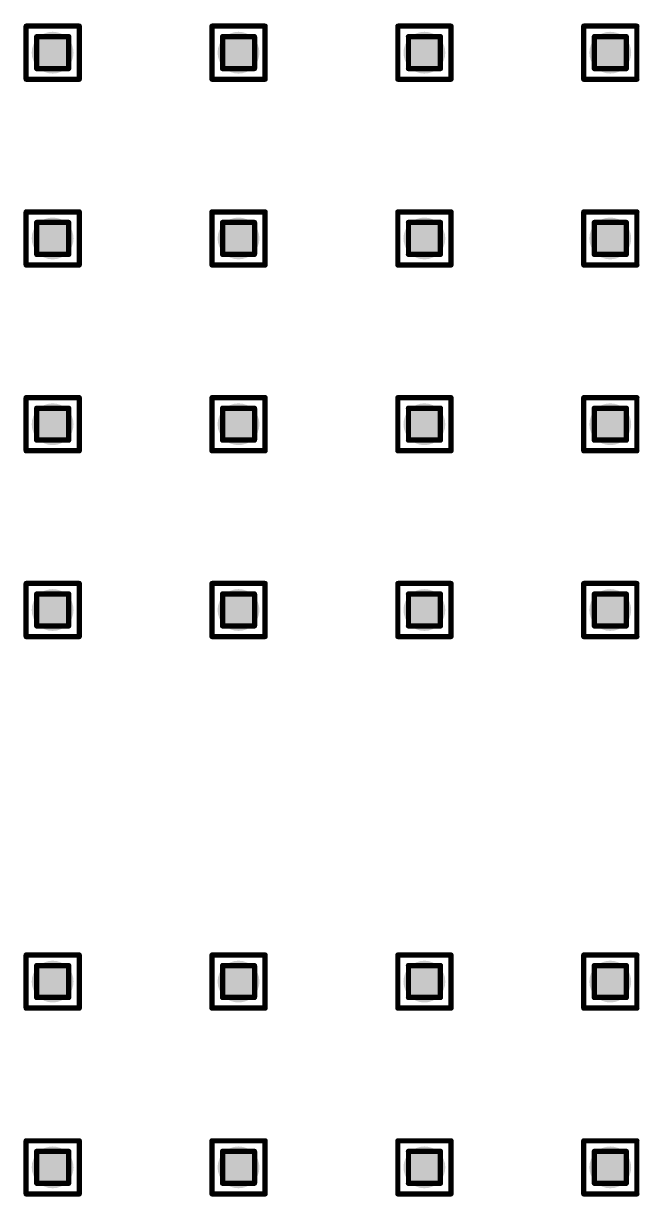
# Model space of a CAD drawing. Header units: millimetres. Extents: x -25 to 478, y -31 to 252.
# Drawn here: x 100.33 to 106.22, y 44.37 to 55.6 of the extents above; entities that cross this region are included whole.
import ezdxf

# ---------------------------------------------------------------- set-up
doc = ezdxf.new("R2010")
doc.units = ezdxf.units.MM
doc.layers.add('DrillDrawing', color=1, linetype='Continuous')
doc.layers.add('ViaHoleLayer', color=16, linetype='Continuous')

msp = doc.modelspace()

# ---------------------------------------------------------------- hatches: boundary and pattern name
at = {"layer": 'ViaHoleLayer'}
h = msp.add_hatch(color=16, dxfattribs=at)
edge = h.paths.add_edge_path()
edge.add_arc((100.609, 55.319), 0.2, 0, 360)
h = msp.add_hatch(color=16, dxfattribs=at)
edge = h.paths.add_edge_path()
edge.add_arc((102.387, 55.319), 0.2, 0, 360)
h = msp.add_hatch(color=16, dxfattribs=at)
edge = h.paths.add_edge_path()
edge.add_arc((104.165, 55.319), 0.2, 0, 360)
h = msp.add_hatch(color=16, dxfattribs=at)
edge = h.paths.add_edge_path()
edge.add_arc((105.943, 55.319), 0.2, 0, 360)
h = msp.add_hatch(color=16, dxfattribs=at)
edge = h.paths.add_edge_path()
edge.add_arc((100.609, 53.541), 0.2, 0, 360)
h = msp.add_hatch(color=16, dxfattribs=at)
edge = h.paths.add_edge_path()
edge.add_arc((102.387, 53.541), 0.2, 0, 360)
h = msp.add_hatch(color=16, dxfattribs=at)
edge = h.paths.add_edge_path()
edge.add_arc((104.165, 53.541), 0.2, 0, 360)
h = msp.add_hatch(color=16, dxfattribs=at)
edge = h.paths.add_edge_path()
edge.add_arc((105.943, 53.541), 0.2, 0, 360)
h = msp.add_hatch(color=16, dxfattribs=at)
edge = h.paths.add_edge_path()
edge.add_arc((100.609, 51.763), 0.2, 0, 360)
h = msp.add_hatch(color=16, dxfattribs=at)
edge = h.paths.add_edge_path()
edge.add_arc((102.387, 51.763), 0.2, 0, 360)
h = msp.add_hatch(color=16, dxfattribs=at)
edge = h.paths.add_edge_path()
edge.add_arc((104.165, 51.763), 0.2, 0, 360)
h = msp.add_hatch(color=16, dxfattribs=at)
edge = h.paths.add_edge_path()
edge.add_arc((105.943, 51.763), 0.2, 0, 360)
h = msp.add_hatch(color=16, dxfattribs=at)
edge = h.paths.add_edge_path()
edge.add_arc((100.609, 49.985), 0.2, 0, 360)
h = msp.add_hatch(color=16, dxfattribs=at)
edge = h.paths.add_edge_path()
edge.add_arc((102.387, 49.985), 0.2, 0, 360)
h = msp.add_hatch(color=16, dxfattribs=at)
edge = h.paths.add_edge_path()
edge.add_arc((104.165, 49.985), 0.2, 0, 360)
h = msp.add_hatch(color=16, dxfattribs=at)
edge = h.paths.add_edge_path()
edge.add_arc((105.943, 49.985), 0.2, 0, 360)
h = msp.add_hatch(color=16, dxfattribs=at)
edge = h.paths.add_edge_path()
edge.add_arc((100.609, 46.429), 0.2, 0, 360)
h = msp.add_hatch(color=16, dxfattribs=at)
edge = h.paths.add_edge_path()
edge.add_arc((102.387, 46.429), 0.2, 0, 360)
h = msp.add_hatch(color=16, dxfattribs=at)
edge = h.paths.add_edge_path()
edge.add_arc((104.165, 46.429), 0.2, 0, 360)
h = msp.add_hatch(color=16, dxfattribs=at)
edge = h.paths.add_edge_path()
edge.add_arc((105.943, 46.429), 0.2, 0, 360)
h = msp.add_hatch(color=16, dxfattribs=at)
edge = h.paths.add_edge_path()
edge.add_arc((100.609, 44.651), 0.2, 0, 360)
h = msp.add_hatch(color=16, dxfattribs=at)
edge = h.paths.add_edge_path()
edge.add_arc((102.387, 44.651), 0.2, 0, 360)
h = msp.add_hatch(color=16, dxfattribs=at)
edge = h.paths.add_edge_path()
edge.add_arc((104.165, 44.651), 0.2, 0, 360)
h = msp.add_hatch(color=16, dxfattribs=at)
edge = h.paths.add_edge_path()
edge.add_arc((105.943, 44.651), 0.2, 0, 360)

# ---------------------------------------------------------------- linework, layer by layer
at = {"layer": 'DrillDrawing', "const_width": 0.0508}
for points in [[(100.355, 55.573), (100.863, 55.573)], [(100.355, 55.065), (100.355, 55.573)], [(100.863, 55.065), (100.863, 55.573)], [(102.133, 55.573), (102.641, 55.573)], [(102.133, 55.065), (102.133, 55.573)], [(102.641, 55.065), (102.641, 55.573)], [(103.911, 55.573), (104.419, 55.573)], [(103.911, 55.065), (103.911, 55.573)], [(104.419, 55.065), (104.419, 55.573)], [(105.689, 55.573), (106.197, 55.573)], [(105.689, 55.065), (105.689, 55.573)], [(106.197, 55.065), (106.197, 55.573)], [(100.457, 55.472), (100.762, 55.472)], [(100.457, 55.167), (100.457, 55.472)], [(100.762, 55.167), (100.762, 55.472)], [(102.235, 55.472), (102.54, 55.472)], [(102.235, 55.167), (102.235, 55.472)], [(102.54, 55.167), (102.54, 55.472)], [(104.013, 55.472), (104.318, 55.472)], [(104.013, 55.167), (104.013, 55.472)], [(104.318, 55.167), (104.318, 55.472)], [(105.791, 55.472), (106.096, 55.472)], [(105.791, 55.167), (105.791, 55.472)], [(106.096, 55.167), (106.096, 55.472)], [(100.457, 55.167), (100.762, 55.167)], [(102.235, 55.167), (102.54, 55.167)], [(104.013, 55.167), (104.318, 55.167)], [(105.791, 55.167), (106.096, 55.167)], [(100.355, 55.065), (100.863, 55.065)], [(102.133, 55.065), (102.641, 55.065)], [(103.911, 55.065), (104.419, 55.065)], [(105.689, 55.065), (106.197, 55.065)], [(100.355, 53.795), (100.863, 53.795)], [(100.355, 53.287), (100.355, 53.795)], [(100.863, 53.287), (100.863, 53.795)], [(102.133, 53.795), (102.641, 53.795)], [(102.133, 53.287), (102.133, 53.795)], [(102.641, 53.287), (102.641, 53.795)], [(103.911, 53.795), (104.419, 53.795)], [(103.911, 53.287), (103.911, 53.795)], [(104.419, 53.287), (104.419, 53.795)], [(105.689, 53.795), (106.197, 53.795)], [(105.689, 53.287), (105.689, 53.795)], [(106.197, 53.287), (106.197, 53.795)], [(100.457, 53.694), (100.762, 53.694)], [(100.457, 53.389), (100.457, 53.694)], [(100.762, 53.389), (100.762, 53.694)], [(102.235, 53.694), (102.54, 53.694)], [(102.235, 53.389), (102.235, 53.694)], [(102.54, 53.389), (102.54, 53.694)], [(104.013, 53.694), (104.318, 53.694)], [(104.013, 53.389), (104.013, 53.694)], [(104.318, 53.389), (104.318, 53.694)], [(105.791, 53.694), (106.096, 53.694)], [(105.791, 53.389), (105.791, 53.694)], [(106.096, 53.389), (106.096, 53.694)], [(100.457, 53.389), (100.762, 53.389)], [(102.235, 53.389), (102.54, 53.389)], [(104.013, 53.389), (104.318, 53.389)], [(105.791, 53.389), (106.096, 53.389)], [(100.355, 53.287), (100.863, 53.287)], [(102.133, 53.287), (102.641, 53.287)], [(103.911, 53.287), (104.419, 53.287)], [(105.689, 53.287), (106.197, 53.287)], [(100.355, 52.017), (100.863, 52.017)], [(100.355, 51.509), (100.355, 52.017)], [(100.863, 51.509), (100.863, 52.017)], [(102.133, 52.017), (102.641, 52.017)], [(102.133, 51.509), (102.133, 52.017)], [(102.641, 51.509), (102.641, 52.017)], [(103.911, 52.017), (104.419, 52.017)], [(103.911, 51.509), (103.911, 52.017)], [(104.419, 51.509), (104.419, 52.017)], [(105.689, 52.017), (106.197, 52.017)], [(105.689, 51.509), (105.689, 52.017)], [(106.197, 51.509), (106.197, 52.017)], [(100.457, 51.916), (100.762, 51.916)], [(100.457, 51.611), (100.457, 51.916)], [(100.762, 51.611), (100.762, 51.916)], [(102.235, 51.916), (102.54, 51.916)], [(102.235, 51.611), (102.235, 51.916)], [(102.54, 51.611), (102.54, 51.916)], [(104.013, 51.916), (104.318, 51.916)], [(104.013, 51.611), (104.013, 51.916)], [(104.318, 51.611), (104.318, 51.916)], [(105.791, 51.916), (106.096, 51.916)], [(105.791, 51.611), (105.791, 51.916)], [(106.096, 51.611), (106.096, 51.916)], [(100.355, 51.509), (100.863, 51.509)], [(100.457, 51.611), (100.762, 51.611)], [(102.133, 51.509), (102.641, 51.509)], [(102.235, 51.611), (102.54, 51.611)], [(103.911, 51.509), (104.419, 51.509)], [(104.013, 51.611), (104.318, 51.611)], [(105.689, 51.509), (106.197, 51.509)], [(105.791, 51.611), (106.096, 51.611)], [(100.355, 50.239), (100.863, 50.239)], [(100.355, 49.731), (100.355, 50.239)], [(100.863, 49.731), (100.863, 50.239)], [(102.133, 50.239), (102.641, 50.239)], [(102.133, 49.731), (102.133, 50.239)], [(102.641, 49.731), (102.641, 50.239)], [(103.911, 50.239), (104.419, 50.239)], [(103.911, 49.731), (103.911, 50.239)], [(104.419, 49.731), (104.419, 50.239)], [(105.689, 50.239), (106.197, 50.239)], [(105.689, 49.731), (105.689, 50.239)], [(106.197, 49.731), (106.197, 50.239)], [(100.457, 50.138), (100.762, 50.138)], [(100.457, 49.833), (100.457, 50.138)], [(100.762, 49.833), (100.762, 50.138)], [(102.235, 50.138), (102.54, 50.138)], [(102.235, 49.833), (102.235, 50.138)], [(102.54, 49.833), (102.54, 50.138)], [(104.013, 50.138), (104.318, 50.138)], [(104.013, 49.833), (104.013, 50.138)], [(104.318, 49.833), (104.318, 50.138)], [(105.791, 50.138), (106.096, 50.138)], [(105.791, 49.833), (105.791, 50.138)], [(106.096, 49.833), (106.096, 50.138)], [(100.457, 49.833), (100.762, 49.833)], [(102.235, 49.833), (102.54, 49.833)], [(104.013, 49.833), (104.318, 49.833)], [(105.791, 49.833), (106.096, 49.833)], [(100.355, 49.731), (100.863, 49.731)], [(102.133, 49.731), (102.641, 49.731)], [(103.911, 49.731), (104.419, 49.731)], [(105.689, 49.731), (106.197, 49.731)], [(100.355, 46.683), (100.863, 46.683)], [(100.355, 46.175), (100.355, 46.683)], [(100.863, 46.175), (100.863, 46.683)], [(102.133, 46.683), (102.641, 46.683)], [(102.133, 46.175), (102.133, 46.683)], [(102.641, 46.175), (102.641, 46.683)], [(103.911, 46.683), (104.419, 46.683)], [(103.911, 46.175), (103.911, 46.683)], [(104.419, 46.175), (104.419, 46.683)], [(105.689, 46.683), (106.197, 46.683)], [(105.689, 46.175), (105.689, 46.683)], [(106.197, 46.175), (106.197, 46.683)], [(100.457, 46.582), (100.762, 46.582)], [(100.457, 46.277), (100.457, 46.582)], [(100.762, 46.277), (100.762, 46.582)], [(102.235, 46.582), (102.54, 46.582)], [(102.235, 46.277), (102.235, 46.582)], [(102.54, 46.277), (102.54, 46.582)], [(104.013, 46.582), (104.318, 46.582)], [(104.013, 46.277), (104.013, 46.582)], [(104.318, 46.277), (104.318, 46.582)], [(105.791, 46.582), (106.096, 46.582)], [(105.791, 46.277), (105.791, 46.582)], [(106.096, 46.277), (106.096, 46.582)], [(100.457, 46.277), (100.762, 46.277)], [(102.235, 46.277), (102.54, 46.277)], [(104.013, 46.277), (104.318, 46.277)], [(105.791, 46.277), (106.096, 46.277)], [(100.355, 46.175), (100.863, 46.175)], [(102.133, 46.175), (102.641, 46.175)], [(103.911, 46.175), (104.419, 46.175)], [(105.689, 46.175), (106.197, 46.175)], [(100.355, 44.905), (100.863, 44.905)], [(100.355, 44.397), (100.355, 44.905)], [(100.863, 44.397), (100.863, 44.905)], [(102.133, 44.905), (102.641, 44.905)], [(102.133, 44.397), (102.133, 44.905)], [(102.641, 44.397), (102.641, 44.905)], [(103.911, 44.905), (104.419, 44.905)], [(103.911, 44.397), (103.911, 44.905)], [(104.419, 44.397), (104.419, 44.905)], [(105.689, 44.905), (106.197, 44.905)], [(105.689, 44.397), (105.689, 44.905)], [(106.197, 44.397), (106.197, 44.905)], [(100.457, 44.804), (100.762, 44.804)], [(100.457, 44.499), (100.457, 44.804)], [(100.762, 44.499), (100.762, 44.804)], [(102.235, 44.804), (102.54, 44.804)], [(102.235, 44.499), (102.235, 44.804)], [(102.54, 44.499), (102.54, 44.804)], [(104.013, 44.804), (104.318, 44.804)], [(104.013, 44.499), (104.013, 44.804)], [(104.318, 44.499), (104.318, 44.804)], [(105.791, 44.804), (106.096, 44.804)], [(105.791, 44.499), (105.791, 44.804)], [(106.096, 44.499), (106.096, 44.804)], [(100.457, 44.499), (100.762, 44.499)], [(102.235, 44.499), (102.54, 44.499)], [(104.013, 44.499), (104.318, 44.499)], [(105.791, 44.499), (106.096, 44.499)], [(100.355, 44.397), (100.863, 44.397)], [(102.133, 44.397), (102.641, 44.397)], [(103.911, 44.397), (104.419, 44.397)], [(105.689, 44.397), (106.197, 44.397)]]:
    msp.add_lwpolyline(points, dxfattribs=at)
at = {"layer": 'DrillDrawing', "const_width": 0.0254}
for points in [[(100.343, 55.573, 1), (100.368, 55.573, 1)], [(100.343, 55.573, 1), (100.368, 55.573, 1)], [(100.851, 55.573, 1), (100.876, 55.573, 1)], [(100.851, 55.573, 1), (100.876, 55.573, 1)], [(102.121, 55.573, 1), (102.146, 55.573, 1)], [(102.121, 55.573, 1), (102.146, 55.573, 1)], [(102.629, 55.573, 1), (102.654, 55.573, 1)], [(102.629, 55.573, 1), (102.654, 55.573, 1)], [(103.899, 55.573, 1), (103.924, 55.573, 1)], [(103.899, 55.573, 1), (103.924, 55.573, 1)], [(104.407, 55.573, 1), (104.432, 55.573, 1)], [(104.407, 55.573, 1), (104.432, 55.573, 1)], [(105.677, 55.573, 1), (105.702, 55.573, 1)], [(105.677, 55.573, 1), (105.702, 55.573, 1)], [(106.185, 55.573, 1), (106.21, 55.573, 1)], [(106.185, 55.573, 1), (106.21, 55.573, 1)], [(100.444, 55.472, 1), (100.47, 55.472, 1)], [(100.444, 55.472, 1), (100.47, 55.472, 1)], [(100.749, 55.472, 1), (100.775, 55.472, 1)], [(100.749, 55.472, 1), (100.775, 55.472, 1)], [(102.222, 55.472, 1), (102.248, 55.472, 1)], [(102.222, 55.472, 1), (102.248, 55.472, 1)], [(102.527, 55.472, 1), (102.552, 55.472, 1)], [(102.527, 55.472, 1), (102.552, 55.472, 1)], [(104, 55.472, 1), (104.026, 55.472, 1)], [(104, 55.472, 1), (104.026, 55.472, 1)], [(104.305, 55.472, 1), (104.331, 55.472, 1)], [(104.305, 55.472, 1), (104.331, 55.472, 1)], [(105.778, 55.472, 1), (105.804, 55.472, 1)], [(105.778, 55.472, 1), (105.804, 55.472, 1)], [(106.083, 55.472, 1), (106.109, 55.472, 1)], [(106.083, 55.472, 1), (106.109, 55.472, 1)], [(100.444, 55.167, 1), (100.47, 55.167, 1)], [(100.444, 55.167, 1), (100.47, 55.167, 1)], [(100.749, 55.167, 1), (100.775, 55.167, 1)], [(100.749, 55.167, 1), (100.775, 55.167, 1)], [(102.222, 55.167, 1), (102.248, 55.167, 1)], [(102.222, 55.167, 1), (102.248, 55.167, 1)], [(102.527, 55.167, 1), (102.552, 55.167, 1)], [(102.527, 55.167, 1), (102.552, 55.167, 1)], [(104, 55.167, 1), (104.026, 55.167, 1)], [(104, 55.167, 1), (104.026, 55.167, 1)], [(104.305, 55.167, 1), (104.331, 55.167, 1)], [(104.305, 55.167, 1), (104.331, 55.167, 1)], [(105.778, 55.167, 1), (105.804, 55.167, 1)], [(105.778, 55.167, 1), (105.804, 55.167, 1)], [(106.083, 55.167, 1), (106.109, 55.167, 1)], [(106.083, 55.167, 1), (106.109, 55.167, 1)], [(100.343, 55.065, 1), (100.368, 55.065, 1)], [(100.343, 55.065, 1), (100.368, 55.065, 1)], [(100.851, 55.065, 1), (100.876, 55.065, 1)], [(100.851, 55.065, 1), (100.876, 55.065, 1)], [(102.121, 55.065, 1), (102.146, 55.065, 1)], [(102.121, 55.065, 1), (102.146, 55.065, 1)], [(102.629, 55.065, 1), (102.654, 55.065, 1)], [(102.629, 55.065, 1), (102.654, 55.065, 1)], [(103.899, 55.065, 1), (103.924, 55.065, 1)], [(103.899, 55.065, 1), (103.924, 55.065, 1)], [(104.407, 55.065, 1), (104.432, 55.065, 1)], [(104.407, 55.065, 1), (104.432, 55.065, 1)], [(105.677, 55.065, 1), (105.702, 55.065, 1)], [(105.677, 55.065, 1), (105.702, 55.065, 1)], [(106.185, 55.065, 1), (106.21, 55.065, 1)], [(106.185, 55.065, 1), (106.21, 55.065, 1)], [(100.343, 53.795, 1), (100.368, 53.795, 1)], [(100.343, 53.795, 1), (100.368, 53.795, 1)], [(100.851, 53.795, 1), (100.876, 53.795, 1)], [(100.851, 53.795, 1), (100.876, 53.795, 1)], [(102.121, 53.795, 1), (102.146, 53.795, 1)], [(102.121, 53.795, 1), (102.146, 53.795, 1)], [(102.629, 53.795, 1), (102.654, 53.795, 1)], [(102.629, 53.795, 1), (102.654, 53.795, 1)], [(103.899, 53.795, 1), (103.924, 53.795, 1)], [(103.899, 53.795, 1), (103.924, 53.795, 1)], [(104.407, 53.795, 1), (104.432, 53.795, 1)], [(104.407, 53.795, 1), (104.432, 53.795, 1)], [(105.677, 53.795, 1), (105.702, 53.795, 1)], [(105.677, 53.795, 1), (105.702, 53.795, 1)], [(106.185, 53.795, 1), (106.21, 53.795, 1)], [(106.185, 53.795, 1), (106.21, 53.795, 1)], [(100.444, 53.694, 1), (100.47, 53.694, 1)], [(100.444, 53.694, 1), (100.47, 53.694, 1)], [(100.749, 53.694, 1), (100.775, 53.694, 1)], [(100.749, 53.694, 1), (100.775, 53.694, 1)], [(102.222, 53.694, 1), (102.248, 53.694, 1)], [(102.222, 53.694, 1), (102.248, 53.694, 1)], [(102.527, 53.694, 1), (102.552, 53.694, 1)], [(102.527, 53.694, 1), (102.552, 53.694, 1)], [(104, 53.694, 1), (104.026, 53.694, 1)], [(104, 53.694, 1), (104.026, 53.694, 1)], [(104.305, 53.694, 1), (104.331, 53.694, 1)], [(104.305, 53.694, 1), (104.331, 53.694, 1)], [(105.778, 53.694, 1), (105.804, 53.694, 1)], [(105.778, 53.694, 1), (105.804, 53.694, 1)], [(106.083, 53.694, 1), (106.109, 53.694, 1)], [(106.083, 53.694, 1), (106.109, 53.694, 1)], [(100.444, 53.389, 1), (100.47, 53.389, 1)], [(100.444, 53.389, 1), (100.47, 53.389, 1)], [(100.749, 53.389, 1), (100.775, 53.389, 1)], [(100.749, 53.389, 1), (100.775, 53.389, 1)], [(102.222, 53.389, 1), (102.248, 53.389, 1)], [(102.222, 53.389, 1), (102.248, 53.389, 1)], [(102.527, 53.389, 1), (102.552, 53.389, 1)], [(102.527, 53.389, 1), (102.552, 53.389, 1)], [(104, 53.389, 1), (104.026, 53.389, 1)], [(104, 53.389, 1), (104.026, 53.389, 1)], [(104.305, 53.389, 1), (104.331, 53.389, 1)], [(104.305, 53.389, 1), (104.331, 53.389, 1)], [(105.778, 53.389, 1), (105.804, 53.389, 1)], [(105.778, 53.389, 1), (105.804, 53.389, 1)], [(106.083, 53.389, 1), (106.109, 53.389, 1)], [(106.083, 53.389, 1), (106.109, 53.389, 1)], [(100.343, 53.287, 1), (100.368, 53.287, 1)], [(100.343, 53.287, 1), (100.368, 53.287, 1)], [(100.851, 53.287, 1), (100.876, 53.287, 1)], [(100.851, 53.287, 1), (100.876, 53.287, 1)], [(102.121, 53.287, 1), (102.146, 53.287, 1)], [(102.121, 53.287, 1), (102.146, 53.287, 1)], [(102.629, 53.287, 1), (102.654, 53.287, 1)], [(102.629, 53.287, 1), (102.654, 53.287, 1)], [(103.899, 53.287, 1), (103.924, 53.287, 1)], [(103.899, 53.287, 1), (103.924, 53.287, 1)], [(104.407, 53.287, 1), (104.432, 53.287, 1)], [(104.407, 53.287, 1), (104.432, 53.287, 1)], [(105.677, 53.287, 1), (105.702, 53.287, 1)], [(105.677, 53.287, 1), (105.702, 53.287, 1)], [(106.185, 53.287, 1), (106.21, 53.287, 1)], [(106.185, 53.287, 1), (106.21, 53.287, 1)], [(100.343, 52.017, 1), (100.368, 52.017, 1)], [(100.343, 52.017, 1), (100.368, 52.017, 1)], [(100.851, 52.017, 1), (100.876, 52.017, 1)], [(100.851, 52.017, 1), (100.876, 52.017, 1)], [(102.121, 52.017, 1), (102.146, 52.017, 1)], [(102.121, 52.017, 1), (102.146, 52.017, 1)], [(102.629, 52.017, 1), (102.654, 52.017, 1)], [(102.629, 52.017, 1), (102.654, 52.017, 1)], [(103.899, 52.017, 1), (103.924, 52.017, 1)], [(103.899, 52.017, 1), (103.924, 52.017, 1)], [(104.407, 52.017, 1), (104.432, 52.017, 1)], [(104.407, 52.017, 1), (104.432, 52.017, 1)], [(105.677, 52.017, 1), (105.702, 52.017, 1)], [(105.677, 52.017, 1), (105.702, 52.017, 1)], [(106.185, 52.017, 1), (106.21, 52.017, 1)], [(106.185, 52.017, 1), (106.21, 52.017, 1)], [(100.444, 51.916, 1), (100.47, 51.916, 1)], [(100.444, 51.916, 1), (100.47, 51.916, 1)], [(100.749, 51.916, 1), (100.775, 51.916, 1)], [(100.749, 51.916, 1), (100.775, 51.916, 1)], [(102.222, 51.916, 1), (102.248, 51.916, 1)], [(102.222, 51.916, 1), (102.248, 51.916, 1)], [(102.527, 51.916, 1), (102.552, 51.916, 1)], [(102.527, 51.916, 1), (102.552, 51.916, 1)], [(104, 51.916, 1), (104.026, 51.916, 1)], [(104, 51.916, 1), (104.026, 51.916, 1)], [(104.305, 51.916, 1), (104.331, 51.916, 1)], [(104.305, 51.916, 1), (104.331, 51.916, 1)], [(105.778, 51.916, 1), (105.804, 51.916, 1)], [(105.778, 51.916, 1), (105.804, 51.916, 1)], [(106.083, 51.916, 1), (106.109, 51.916, 1)], [(106.083, 51.916, 1), (106.109, 51.916, 1)], [(100.343, 51.509, 1), (100.368, 51.509, 1)], [(100.343, 51.509, 1), (100.368, 51.509, 1)], [(100.444, 51.611, 1), (100.47, 51.611, 1)], [(100.444, 51.611, 1), (100.47, 51.611, 1)], [(100.749, 51.611, 1), (100.775, 51.611, 1)], [(100.749, 51.611, 1), (100.775, 51.611, 1)], [(100.851, 51.509, 1), (100.876, 51.509, 1)], [(100.851, 51.509, 1), (100.876, 51.509, 1)], [(102.121, 51.509, 1), (102.146, 51.509, 1)], [(102.121, 51.509, 1), (102.146, 51.509, 1)], [(102.222, 51.611, 1), (102.248, 51.611, 1)], [(102.222, 51.611, 1), (102.248, 51.611, 1)], [(102.527, 51.611, 1), (102.552, 51.611, 1)], [(102.527, 51.611, 1), (102.552, 51.611, 1)], [(102.629, 51.509, 1), (102.654, 51.509, 1)], [(102.629, 51.509, 1), (102.654, 51.509, 1)], [(103.899, 51.509, 1), (103.924, 51.509, 1)], [(103.899, 51.509, 1), (103.924, 51.509, 1)], [(104, 51.611, 1), (104.026, 51.611, 1)], [(104, 51.611, 1), (104.026, 51.611, 1)], [(104.305, 51.611, 1), (104.331, 51.611, 1)], [(104.305, 51.611, 1), (104.331, 51.611, 1)], [(104.407, 51.509, 1), (104.432, 51.509, 1)], [(104.407, 51.509, 1), (104.432, 51.509, 1)], [(105.677, 51.509, 1), (105.702, 51.509, 1)], [(105.677, 51.509, 1), (105.702, 51.509, 1)], [(105.778, 51.611, 1), (105.804, 51.611, 1)], [(105.778, 51.611, 1), (105.804, 51.611, 1)], [(106.083, 51.611, 1), (106.109, 51.611, 1)], [(106.083, 51.611, 1), (106.109, 51.611, 1)], [(106.185, 51.509, 1), (106.21, 51.509, 1)], [(106.185, 51.509, 1), (106.21, 51.509, 1)], [(100.343, 50.239, 1), (100.368, 50.239, 1)], [(100.343, 50.239, 1), (100.368, 50.239, 1)], [(100.851, 50.239, 1), (100.876, 50.239, 1)], [(100.851, 50.239, 1), (100.876, 50.239, 1)], [(102.121, 50.239, 1), (102.146, 50.239, 1)], [(102.121, 50.239, 1), (102.146, 50.239, 1)], [(102.629, 50.239, 1), (102.654, 50.239, 1)], [(102.629, 50.239, 1), (102.654, 50.239, 1)], [(103.899, 50.239, 1), (103.924, 50.239, 1)], [(103.899, 50.239, 1), (103.924, 50.239, 1)], [(104.407, 50.239, 1), (104.432, 50.239, 1)], [(104.407, 50.239, 1), (104.432, 50.239, 1)], [(105.677, 50.239, 1), (105.702, 50.239, 1)], [(105.677, 50.239, 1), (105.702, 50.239, 1)], [(106.185, 50.239, 1), (106.21, 50.239, 1)], [(106.185, 50.239, 1), (106.21, 50.239, 1)], [(100.444, 50.138, 1), (100.47, 50.138, 1)], [(100.444, 50.138, 1), (100.47, 50.138, 1)], [(100.749, 50.138, 1), (100.775, 50.138, 1)], [(100.749, 50.138, 1), (100.775, 50.138, 1)], [(102.222, 50.138, 1), (102.248, 50.138, 1)], [(102.222, 50.138, 1), (102.248, 50.138, 1)], [(102.527, 50.138, 1), (102.552, 50.138, 1)], [(102.527, 50.138, 1), (102.552, 50.138, 1)], [(104, 50.138, 1), (104.026, 50.138, 1)], [(104, 50.138, 1), (104.026, 50.138, 1)], [(104.305, 50.138, 1), (104.331, 50.138, 1)], [(104.305, 50.138, 1), (104.331, 50.138, 1)], [(105.778, 50.138, 1), (105.804, 50.138, 1)], [(105.778, 50.138, 1), (105.804, 50.138, 1)], [(106.083, 50.138, 1), (106.109, 50.138, 1)], [(106.083, 50.138, 1), (106.109, 50.138, 1)], [(100.444, 49.833, 1), (100.47, 49.833, 1)], [(100.444, 49.833, 1), (100.47, 49.833, 1)], [(100.749, 49.833, 1), (100.775, 49.833, 1)], [(100.749, 49.833, 1), (100.775, 49.833, 1)], [(102.222, 49.833, 1), (102.248, 49.833, 1)], [(102.222, 49.833, 1), (102.248, 49.833, 1)], [(102.527, 49.833, 1), (102.552, 49.833, 1)], [(102.527, 49.833, 1), (102.552, 49.833, 1)], [(104, 49.833, 1), (104.026, 49.833, 1)], [(104, 49.833, 1), (104.026, 49.833, 1)], [(104.305, 49.833, 1), (104.331, 49.833, 1)], [(104.305, 49.833, 1), (104.331, 49.833, 1)], [(105.778, 49.833, 1), (105.804, 49.833, 1)], [(105.778, 49.833, 1), (105.804, 49.833, 1)], [(106.083, 49.833, 1), (106.109, 49.833, 1)], [(106.083, 49.833, 1), (106.109, 49.833, 1)], [(100.343, 49.731, 1), (100.368, 49.731, 1)], [(100.343, 49.731, 1), (100.368, 49.731, 1)], [(100.851, 49.731, 1), (100.876, 49.731, 1)], [(100.851, 49.731, 1), (100.876, 49.731, 1)], [(102.121, 49.731, 1), (102.146, 49.731, 1)], [(102.121, 49.731, 1), (102.146, 49.731, 1)], [(102.629, 49.731, 1), (102.654, 49.731, 1)], [(102.629, 49.731, 1), (102.654, 49.731, 1)], [(103.899, 49.731, 1), (103.924, 49.731, 1)], [(103.899, 49.731, 1), (103.924, 49.731, 1)], [(104.407, 49.731, 1), (104.432, 49.731, 1)], [(104.407, 49.731, 1), (104.432, 49.731, 1)], [(105.677, 49.731, 1), (105.702, 49.731, 1)], [(105.677, 49.731, 1), (105.702, 49.731, 1)], [(106.185, 49.731, 1), (106.21, 49.731, 1)], [(106.185, 49.731, 1), (106.21, 49.731, 1)], [(100.343, 46.683, 1), (100.368, 46.683, 1)], [(100.343, 46.683, 1), (100.368, 46.683, 1)], [(100.851, 46.683, 1), (100.876, 46.683, 1)], [(100.851, 46.683, 1), (100.876, 46.683, 1)], [(102.121, 46.683, 1), (102.146, 46.683, 1)], [(102.121, 46.683, 1), (102.146, 46.683, 1)], [(102.629, 46.683, 1), (102.654, 46.683, 1)], [(102.629, 46.683, 1), (102.654, 46.683, 1)], [(103.899, 46.683, 1), (103.924, 46.683, 1)], [(103.899, 46.683, 1), (103.924, 46.683, 1)], [(104.407, 46.683, 1), (104.432, 46.683, 1)], [(104.407, 46.683, 1), (104.432, 46.683, 1)], [(105.677, 46.683, 1), (105.702, 46.683, 1)], [(105.677, 46.683, 1), (105.702, 46.683, 1)], [(106.185, 46.683, 1), (106.21, 46.683, 1)], [(106.185, 46.683, 1), (106.21, 46.683, 1)], [(100.444, 46.582, 1), (100.47, 46.582, 1)], [(100.444, 46.582, 1), (100.47, 46.582, 1)], [(100.749, 46.582, 1), (100.775, 46.582, 1)], [(100.749, 46.582, 1), (100.775, 46.582, 1)], [(102.222, 46.582, 1), (102.248, 46.582, 1)], [(102.222, 46.582, 1), (102.248, 46.582, 1)], [(102.527, 46.582, 1), (102.552, 46.582, 1)], [(102.527, 46.582, 1), (102.552, 46.582, 1)], [(104, 46.582, 1), (104.026, 46.582, 1)], [(104, 46.582, 1), (104.026, 46.582, 1)], [(104.305, 46.582, 1), (104.331, 46.582, 1)], [(104.305, 46.582, 1), (104.331, 46.582, 1)], [(105.778, 46.582, 1), (105.804, 46.582, 1)], [(105.778, 46.582, 1), (105.804, 46.582, 1)], [(106.083, 46.582, 1), (106.109, 46.582, 1)], [(106.083, 46.582, 1), (106.109, 46.582, 1)], [(100.444, 46.277, 1), (100.47, 46.277, 1)], [(100.444, 46.277, 1), (100.47, 46.277, 1)], [(100.749, 46.277, 1), (100.775, 46.277, 1)], [(100.749, 46.277, 1), (100.775, 46.277, 1)], [(102.222, 46.277, 1), (102.248, 46.277, 1)], [(102.222, 46.277, 1), (102.248, 46.277, 1)], [(102.527, 46.277, 1), (102.552, 46.277, 1)], [(102.527, 46.277, 1), (102.552, 46.277, 1)], [(104, 46.277, 1), (104.026, 46.277, 1)], [(104, 46.277, 1), (104.026, 46.277, 1)], [(104.305, 46.277, 1), (104.331, 46.277, 1)], [(104.305, 46.277, 1), (104.331, 46.277, 1)], [(105.778, 46.277, 1), (105.804, 46.277, 1)], [(105.778, 46.277, 1), (105.804, 46.277, 1)], [(106.083, 46.277, 1), (106.109, 46.277, 1)], [(106.083, 46.277, 1), (106.109, 46.277, 1)], [(100.343, 46.175, 1), (100.368, 46.175, 1)], [(100.343, 46.175, 1), (100.368, 46.175, 1)], [(100.851, 46.175, 1), (100.876, 46.175, 1)], [(100.851, 46.175, 1), (100.876, 46.175, 1)], [(102.121, 46.175, 1), (102.146, 46.175, 1)], [(102.121, 46.175, 1), (102.146, 46.175, 1)], [(102.629, 46.175, 1), (102.654, 46.175, 1)], [(102.629, 46.175, 1), (102.654, 46.175, 1)], [(103.899, 46.175, 1), (103.924, 46.175, 1)], [(103.899, 46.175, 1), (103.924, 46.175, 1)], [(104.407, 46.175, 1), (104.432, 46.175, 1)], [(104.407, 46.175, 1), (104.432, 46.175, 1)], [(105.677, 46.175, 1), (105.702, 46.175, 1)], [(105.677, 46.175, 1), (105.702, 46.175, 1)], [(106.185, 46.175, 1), (106.21, 46.175, 1)], [(106.185, 46.175, 1), (106.21, 46.175, 1)], [(100.343, 44.905, 1), (100.368, 44.905, 1)], [(100.343, 44.905, 1), (100.368, 44.905, 1)], [(100.851, 44.905, 1), (100.876, 44.905, 1)], [(100.851, 44.905, 1), (100.876, 44.905, 1)], [(102.121, 44.905, 1), (102.146, 44.905, 1)], [(102.121, 44.905, 1), (102.146, 44.905, 1)], [(102.629, 44.905, 1), (102.654, 44.905, 1)], [(102.629, 44.905, 1), (102.654, 44.905, 1)], [(103.899, 44.905, 1), (103.924, 44.905, 1)], [(103.899, 44.905, 1), (103.924, 44.905, 1)], [(104.407, 44.905, 1), (104.432, 44.905, 1)], [(104.407, 44.905, 1), (104.432, 44.905, 1)], [(105.677, 44.905, 1), (105.702, 44.905, 1)], [(105.677, 44.905, 1), (105.702, 44.905, 1)], [(106.185, 44.905, 1), (106.21, 44.905, 1)], [(106.185, 44.905, 1), (106.21, 44.905, 1)], [(100.444, 44.804, 1), (100.47, 44.804, 1)], [(100.444, 44.804, 1), (100.47, 44.804, 1)], [(100.749, 44.804, 1), (100.775, 44.804, 1)], [(100.749, 44.804, 1), (100.775, 44.804, 1)], [(102.222, 44.804, 1), (102.248, 44.804, 1)], [(102.222, 44.804, 1), (102.248, 44.804, 1)], [(102.527, 44.804, 1), (102.552, 44.804, 1)], [(102.527, 44.804, 1), (102.552, 44.804, 1)], [(104, 44.804, 1), (104.026, 44.804, 1)], [(104, 44.804, 1), (104.026, 44.804, 1)], [(104.305, 44.804, 1), (104.331, 44.804, 1)], [(104.305, 44.804, 1), (104.331, 44.804, 1)], [(105.778, 44.804, 1), (105.804, 44.804, 1)], [(105.778, 44.804, 1), (105.804, 44.804, 1)], [(106.083, 44.804, 1), (106.109, 44.804, 1)], [(106.083, 44.804, 1), (106.109, 44.804, 1)], [(100.444, 44.499, 1), (100.47, 44.499, 1)], [(100.444, 44.499, 1), (100.47, 44.499, 1)], [(100.749, 44.499, 1), (100.775, 44.499, 1)], [(100.749, 44.499, 1), (100.775, 44.499, 1)], [(102.222, 44.499, 1), (102.248, 44.499, 1)], [(102.222, 44.499, 1), (102.248, 44.499, 1)], [(102.527, 44.499, 1), (102.552, 44.499, 1)], [(102.527, 44.499, 1), (102.552, 44.499, 1)], [(104, 44.499, 1), (104.026, 44.499, 1)], [(104, 44.499, 1), (104.026, 44.499, 1)], [(104.305, 44.499, 1), (104.331, 44.499, 1)], [(104.305, 44.499, 1), (104.331, 44.499, 1)], [(105.778, 44.499, 1), (105.804, 44.499, 1)], [(105.778, 44.499, 1), (105.804, 44.499, 1)], [(106.083, 44.499, 1), (106.109, 44.499, 1)], [(106.083, 44.499, 1), (106.109, 44.499, 1)], [(100.343, 44.397, 1), (100.368, 44.397, 1)], [(100.343, 44.397, 1), (100.368, 44.397, 1)], [(100.851, 44.397, 1), (100.876, 44.397, 1)], [(100.851, 44.397, 1), (100.876, 44.397, 1)], [(102.121, 44.397, 1), (102.146, 44.397, 1)], [(102.121, 44.397, 1), (102.146, 44.397, 1)], [(102.629, 44.397, 1), (102.654, 44.397, 1)], [(102.629, 44.397, 1), (102.654, 44.397, 1)], [(103.899, 44.397, 1), (103.924, 44.397, 1)], [(103.899, 44.397, 1), (103.924, 44.397, 1)], [(104.407, 44.397, 1), (104.432, 44.397, 1)], [(104.407, 44.397, 1), (104.432, 44.397, 1)], [(105.677, 44.397, 1), (105.702, 44.397, 1)], [(105.677, 44.397, 1), (105.702, 44.397, 1)], [(106.185, 44.397, 1), (106.21, 44.397, 1)], [(106.185, 44.397, 1), (106.21, 44.397, 1)]]:
    msp.add_lwpolyline(points, format="xyb", close=True, dxfattribs=at)

doc.saveas('drawing.dxf')
